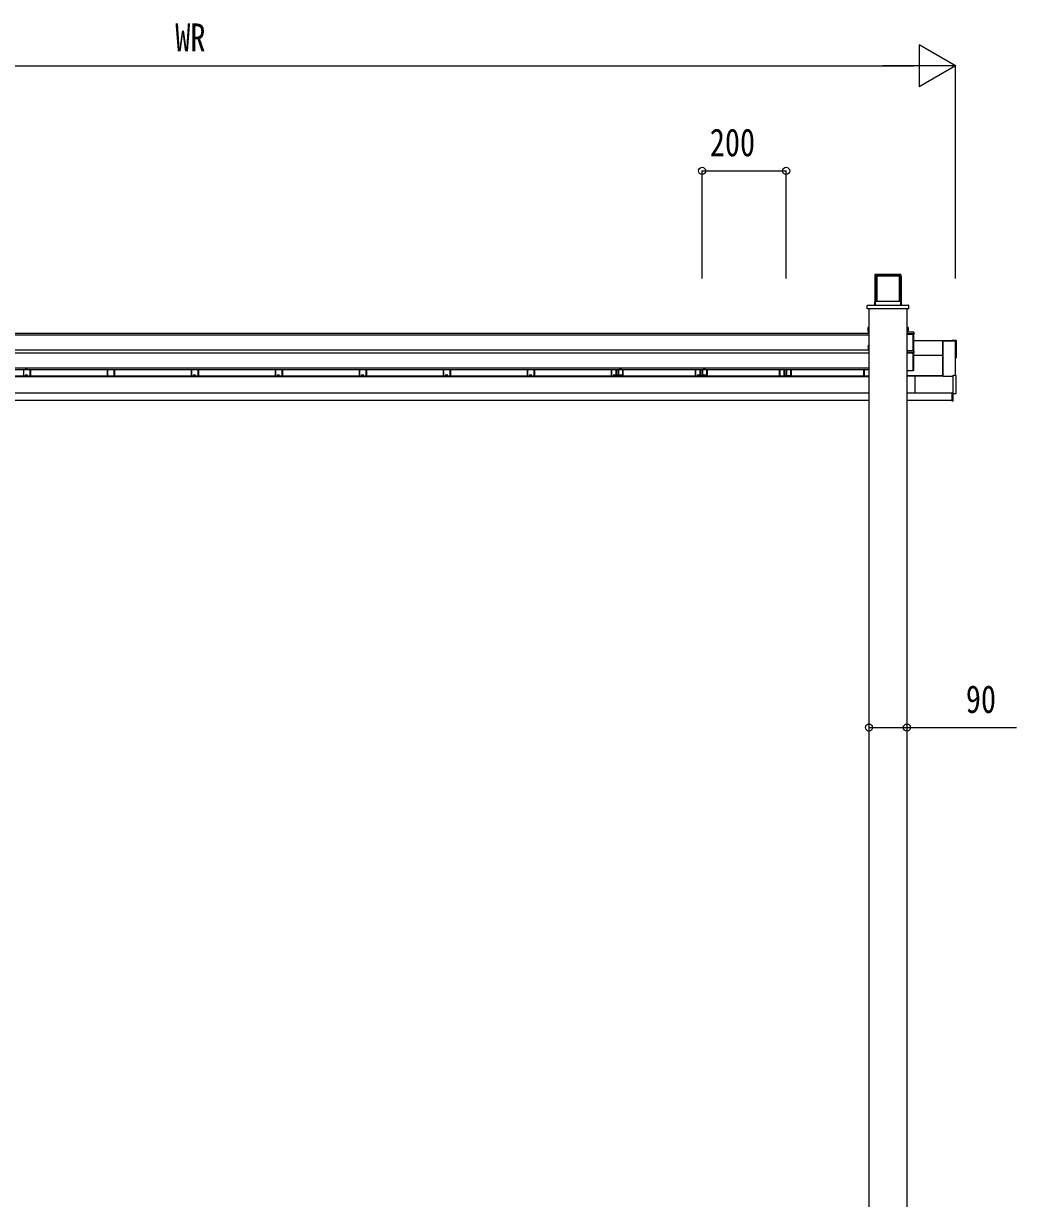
# Model space of a CAD drawing. Units: millimetres, scale not verified. Extents: x -8410 to 8410, y -5940 to 5940.
# Drawn here: x -5480 to -3116, y -3049 to -253 of the extents above; entities that cross this region are included whole.
import ezdxf
from ezdxf.enums import TextEntityAlignment as Align

# ---------------------------------------------------------------- set-up
doc = ezdxf.new("R2010")
doc.units = ezdxf.units.MM
doc.header["$LTSCALE"] = 30
doc.layers.add('0-6_YKK_A1', color=4, linetype='Continuous')
doc.layers.add('0-7_YKK_D', color=6, linetype='Continuous')
doc.styles.add('ＭＳ ゴシック', font='')
doc.styles.get('ＭＳ ゴシック').set_extended_font_data('MS Gothic')

msp = doc.modelspace()

# ---------------------------------------------------------------- linework, layer by layer
at = {"layer": '0-6_YKK_A1'}
for p, q in [((-3453.21, -856.6), (-3453.21, -914.68)), ((-3452.85, -850.63), (-3453.2, -856.25)), ((-3391.57, -850.16), (-3452.35, -850.16)), ((-3450.7, -856.6), (-3450.7, -914.43)), ((-3450.43, -852.16), (-3450.69, -856.25)), ((-3450.43, -852.16), (-3393.49, -852.16)), ((-3450.43, -852.16), (-3450, -852.22)), ((-3450, -914.43), (-3450, -852.22)), ((-3450, -852.22), (-3393.92, -852.22)), ((-3449.46, -854.17), (-3449.46, -914.43)), ((-3448.46, -853.23), (-3395.46, -853.23)), ((-3448.46, -853.23), (-3448.46, -914.43)), ((-3395.46, -853.23), (-3395.46, -914.43)), ((-3394.46, -854.17), (-3394.46, -914.43)), ((-3393.49, -852.16), (-3393.23, -856.25)), ((-3393.22, -856.6), (-3393.22, -914.43)), ((-3391.07, -850.63), (-3390.72, -856.25)), ((-3390.71, -856.6), (-3390.71, -914.68)), ((-3453.55, -915.37), (-3454.02, -923)), ((-3453.55, -923), (-3453.55, -915.37)), ((-3391.37, -914.43), (-3452.55, -914.43)), ((-3452.55, -914.43), (-3452.55, -922.93)), ((-3391.37, -914.43), (-3452.55, -914.43)), ((-3452.55, -914.43), (-3452.55, -914.43)), ((-3391.37, -922.93), (-3391.37, -914.43)), ((-3391.37, -914.43), (-3391.37, -914.43)), ((-3389.9, -923), (-3390.37, -915.37)), ((-3390.37, -915.37), (-3390.37, -923)), ((-3471.85, -931.28), (-3471.39, -923.94)), ((-3470.72, -931.84), (-3471.35, -931.84)), ((-3373.21, -931.84), (-3470.72, -931.84)), ((-3470.39, -923), (-3469.77, -923)), ((-3469.77, -923), (-3374.15, -923)), ((-3467.16, -931.84), (-3467.16, -4200)), ((-3452.55, -922.93), (-3391.37, -922.93)), ((-3377.26, -931.84), (-3377.26, -4200)), ((-3376.76, -931.84), (-3376.76, -4200)), ((-3374.15, -923), (-3373.53, -923)), ((-3372.57, -931.84), (-3373.21, -931.84)), ((-3372.07, -931.28), (-3372.53, -923.94)), ((-3469.83, -976.57), (-3469.83, -984)), ((-3468.46, -976.07), (-3469.33, -976.07)), ((-3374.59, -976.07), (-3376.76, -976.07)), ((-6664.76, -993.81), (-3467.16, -993.81)), ((-6663.96, -989.67), (-3467.96, -989.67)), ((-6663.96, -989.67), (-3467.96, -989.67)), ((-3469.46, -984), (-3469.83, -984)), ((-3469.46, -984), (-3469.46, -988.85)), ((-3467.96, -989.67), (-3467.96, -989.35)), ((-3467.16, -989.35), (-3467.96, -989.35)), ((-3377.26, -991.84), (-3361.96, -991.84)), ((-3376.76, -983.63), (-3376.52, -983.63)), ((-3376.09, -984), (-3376.52, -983.63)), ((-3376.26, -986.63), (-3361.76, -986.63)), ((-3376.26, -991.84), (-3376.26, -986.63)), ((-3376.26, -990.34), (-3361.76, -990.34)), ((-3376.26, -991.84), (-3362.06, -991.84)), ((-3361.76, -992.14), (-3361.76, -992.11)), ((-3361.76, -1031.1), (-3361.76, -992.14)), ((-3360.26, -988.12), (-3360.26, -991.84)), ((-3360.26, -1033.78), (-3360.26, -991.84)), ((-3267.46, -1005.94), (-3259.93, -1006.43)), ((-3267.46, -1005.94), (-3267.46, -1006.24)), ((-3267.46, -1005.94), (-3259.93, -1006.43)), ((-3267.46, -1006.24), (-3267.46, -1006.56)), ((-3267.46, -1007.26), (-3267.46, -1006.56)), ((-3259.93, -1006.43), (-3259.93, -1006.43)), ((-6664.76, -1029.26), (-3467.16, -1029.26)), ((-3469.46, -1022.3), (-3469.46, -1021.05)), ((-3469.46, -1022.3), (-3469.46, -1029.26)), ((-3376.26, -1031.1), (-3361.76, -1031.1)), ((-3376.26, -1036.32), (-3376.26, -1031.1)), ((-3360.46, -1007.52), (-3266.46, -1007.52)), ((-3360.46, -1007.52), (-3266.46, -1007.52)), ((-3360.26, -1032.6), (-3360.26, -1036.32)), ((-3290.96, -1092.1), (-3290.96, -1008.28)), ((-3290.46, -1007.78), (-3261.46, -1007.78)), ((-3290.46, -1092.05), (-3290.46, -1007.78)), ((-3267.46, -1007.26), (-3267.46, -1007.52)), ((-3266.46, -1007.52), (-3266.46, -1007.74)), ((-3266.46, -1007.52), (-3266.46, -1007.52)), ((-3266.46, -1007.74), (-3266.46, -1007.78)), ((-3261.46, -1090.5), (-3261.46, -1007.78)), ((-3259.46, -1007.3), (-3259.46, -1006.93)), ((-3259.46, -1007.3), (-3259.46, -1048.32)), ((-6664.76, -1036.79), (-3467.16, -1036.79)), ((-3376.26, -1034.82), (-3361.76, -1034.82)), ((-3376.26, -1036.32), (-3362.06, -1036.32)), ((-3361.76, -1036.62), (-3361.76, -1036.59)), ((-3361.76, -1078.26), (-3361.76, -1036.62)), ((-3290.96, -1043), (-3360.46, -1043)), ((-3360.26, -1078.26), (-3360.26, -1036.32)), ((-3259.93, -1048.82), (-3261.46, -1048.91)), ((-6664.76, -1072.24), (-3467.16, -1072.24)), ((-3467.16, -1076.99), (-6664.76, -1076.99)), ((-5478.96, -1090.99), (-5478.96, -1076.99)), ((-5463.96, -1090.99), (-5463.96, -1076.99)), ((-5462.96, -1091.47), (-5462.96, -1076.99)), ((-5462.66, -1091.47), (-5462.66, -1076.99)), ((-5279.96, -1091.47), (-5279.96, -1076.99)), ((-5278.96, -1090.99), (-5278.96, -1076.99)), ((-5263.96, -1090.99), (-5263.96, -1076.99)), ((-5262.96, -1091.47), (-5262.96, -1076.99)), ((-5262.66, -1091.47), (-5262.66, -1076.99)), ((-5079.96, -1091.47), (-5079.96, -1076.99)), ((-5078.96, -1090.99), (-5078.96, -1076.99)), ((-5063.96, -1090.99), (-5063.96, -1076.99)), ((-5062.96, -1091.47), (-5062.96, -1076.99)), ((-5062.66, -1091.47), (-5062.66, -1076.99)), ((-4879.96, -1091.47), (-4879.96, -1076.99)), ((-4878.96, -1090.99), (-4878.96, -1076.99)), ((-4863.96, -1090.99), (-4863.96, -1076.99)), ((-4862.96, -1091.47), (-4862.96, -1076.99)), ((-4862.66, -1091.47), (-4862.66, -1076.99)), ((-4679.96, -1091.47), (-4679.96, -1076.99)), ((-4678.96, -1090.99), (-4678.96, -1076.99)), ((-4663.96, -1090.99), (-4663.96, -1076.99)), ((-4662.96, -1091.47), (-4662.96, -1076.99)), ((-4662.66, -1091.47), (-4662.66, -1076.99)), ((-4479.96, -1091.47), (-4479.96, -1076.99)), ((-4478.96, -1090.99), (-4478.96, -1076.99)), ((-4463.96, -1090.99), (-4463.96, -1076.99)), ((-4462.96, -1091.47), (-4462.96, -1076.99)), ((-4462.66, -1091.47), (-4462.66, -1076.99)), ((-4279.96, -1091.47), (-4279.96, -1076.99)), ((-4278.96, -1090.99), (-4278.96, -1076.99)), ((-4263.96, -1090.99), (-4263.96, -1076.99)), ((-4262.96, -1091.47), (-4262.96, -1076.99)), ((-4262.66, -1091.47), (-4262.66, -1076.99)), ((-4079.96, -1091.47), (-4079.96, -1076.99)), ((-4078.96, -1090.99), (-4078.96, -1076.99)), ((-4069.26, -1091.47), (-4069.26, -1076.99)), ((-4068.96, -1091.47), (-4068.96, -1076.99)), ((-4067.96, -1090.99), (-4067.96, -1076.99)), ((-4063.96, -1090.99), (-4063.96, -1076.99)), ((-4062.96, -1091.47), (-4062.96, -1076.99)), ((-4062.66, -1091.47), (-4062.66, -1076.99)), ((-4052.96, -1090.99), (-4052.96, -1076.99)), ((-4051.96, -1091.47), (-4051.96, -1076.99)), ((-3879.96, -1091.47), (-3879.96, -1076.99)), ((-3878.96, -1090.99), (-3878.96, -1076.99)), ((-3869.26, -1091.47), (-3869.26, -1076.99)), ((-3868.96, -1091.47), (-3868.96, -1076.99)), ((-3867.96, -1090.99), (-3867.96, -1076.99)), ((-3863.96, -1090.99), (-3863.96, -1076.99)), ((-3862.96, -1091.47), (-3862.96, -1076.99)), ((-3862.66, -1091.47), (-3862.66, -1076.99)), ((-3852.96, -1090.99), (-3852.96, -1076.99)), ((-3851.96, -1091.47), (-3851.96, -1076.99)), ((-3679.96, -1091.47), (-3679.96, -1076.99)), ((-3678.96, -1090.99), (-3678.96, -1076.99)), ((-3669.26, -1091.47), (-3669.26, -1076.99)), ((-3668.96, -1091.47), (-3668.96, -1076.99)), ((-3667.96, -1090.99), (-3667.96, -1076.99)), ((-3663.96, -1090.99), (-3663.96, -1076.99)), ((-3662.96, -1091.47), (-3662.96, -1076.99)), ((-3662.66, -1091.47), (-3662.66, -1076.99)), ((-3652.96, -1090.99), (-3652.96, -1076.99)), ((-3651.96, -1091.47), (-3651.96, -1076.99)), ((-3479.96, -1076.99), (-3479.96, -1091.47)), ((-3478.96, -1076.99), (-3478.96, -1091.47)), ((-3377.26, -1078.26), (-3361.96, -1078.26)), ((-3360.26, -1078.26), (-3361.76, -1078.26)), ((-6664.76, -1091.47), (-3467.16, -1091.47)), ((-6664.76, -1091.47), (-3467.16, -1091.47)), ((-6664.76, -1092.84), (-3467.16, -1092.84)), ((-5478.96, -1090.99), (-5463.96, -1090.99)), ((-5278.96, -1090.99), (-5263.96, -1090.99)), ((-5078.96, -1090.99), (-5063.96, -1090.99)), ((-4878.96, -1090.99), (-4863.96, -1090.99)), ((-4678.96, -1090.99), (-4663.96, -1090.99)), ((-4478.96, -1090.99), (-4463.96, -1090.99)), ((-4278.96, -1090.99), (-4263.96, -1090.99)), ((-4078.96, -1090.99), (-4063.96, -1090.99)), ((-4052.96, -1090.99), (-4067.96, -1090.99)), ((-3878.96, -1090.99), (-3863.96, -1090.99)), ((-3852.96, -1090.99), (-3867.96, -1090.99)), ((-3678.96, -1090.99), (-3663.96, -1090.99)), ((-3652.96, -1090.99), (-3667.96, -1090.99)), ((-3376.76, -1091.47), (-3290.96, -1091.47)), ((-3290.96, -1091.47), (-3376.76, -1091.47)), ((-3357.76, -1094.04), (-3356.96, -1094.04)), ((-3357.76, -1094.04), (-3356.96, -1094.04)), ((-3356.96, -1092.32), (-3356.96, -1092.1)), ((-3356.96, -1092.84), (-3356.96, -1092.32)), ((-3356.96, -1131.79), (-3356.96, -1092.84)), ((-3290.46, -1092.05), (-3267.46, -1092.05)), ((-3267.46, -1090.71), (-3266.26, -1090.71)), ((-3267.46, -1091.36), (-3267.46, -1090.71)), ((-3267.46, -1090.71), (-3267.46, -1090.71)), ((-3267.46, -1090.71), (-3266.26, -1090.71)), ((-3266.26, -1090.71), (-3266.26, -1090.71)), ((-3259.96, -1090.5), (-3265.66, -1090.5)), ((-3265.66, -1090.64), (-3265.66, -1090.5)), ((-3259.46, -1132.95), (-3259.46, -1091)), ((-3467.16, -1132.26), (-6664.76, -1132.26)), ((-3267.46, -1132.26), (-3376.76, -1132.26)), ((-3356.96, -1132.26), (-3356.96, -1131.79)), ((-3269.46, -1132.26), (-3269.46, -1149.47)), ((-3268.96, -1151.5), (-3268.96, -1132.26)), ((-3267.46, -1132.9), (-3267.46, -1133.38)), ((-3267.46, -1133.38), (-3267.46, -1133.43)), ((-3266.26, -1133.43), (-3267.46, -1133.43)), ((-3266.46, -1151.5), (-3266.46, -1133.43)), ((-3265.66, -1133.43), (-3265.69, -1133.43)), ((-3265.66, -1133.44), (-3265.66, -1133.43)), ((-3265.66, -1133.44), (-3259.96, -1133.44)), ((-6664.76, -1149.47), (-3467.16, -1149.47)), ((-3467.16, -1149.97), (-6664.76, -1149.97)), ((-3269.46, -1149.97), (-3376.76, -1149.97)), ((-3269.46, -1149.47), (-3269.46, -1149.97)), ((-3266.46, -1151.5), (-3268.96, -1151.5))]:
    msp.add_line(p, q, dxfattribs=at)
for points in [[(-3393.92, -914.43), (-3393.92, -852.22), (-3393.49, -852.16)], [(-3374.09, -976.57), (-3374.09, -984), (-3376.09, -984)], [(-3356.96, -1092.1), (-3356.96, -1092.1), (-3356.96, -1091.47), (-3356.96, -1091.47)], [(-3267.46, -1091.36), (-3267.46, -1091.88), (-3267.46, -1132.9)], [(-3266.26, -1090.71), (-3266.07, -1090.7), (-3265.9, -1090.69), (-3265.82, -1090.68), (-3265.79, -1090.68), (-3265.79, -1090.68)]]:
    msp.add_lwpolyline(points, dxfattribs=at)
for points in [[(-5470.06, -1089.84), (-5470.24, -1089.9), (-5470.76, -1089.94), (-5471.56, -1089.98), (-5472.54, -1090), (-5473.58, -1090), (-5474.56, -1089.98), (-5475.36, -1089.94), (-5475.88, -1089.9), (-5476.06, -1089.84), (-5475.88, -1089.79), (-5475.36, -1089.74), (-5474.56, -1089.71), (-5473.58, -1089.69), (-5472.54, -1089.69), (-5471.56, -1089.71), (-5470.76, -1089.74), (-5470.24, -1089.79)], [(-5473.06, -1074.51), (-5474.05, -1074.52), (-5474.91, -1074.55), (-5475.52, -1074.59), (-5475.8, -1074.64), (-5475.71, -1074.7), (-5475.25, -1074.74), (-5474.51, -1074.78), (-5473.57, -1074.8), (-5472.56, -1074.8), (-5471.61, -1074.78), (-5470.87, -1074.74), (-5470.42, -1074.7), (-5470.32, -1074.64), (-5470.6, -1074.59), (-5471.21, -1074.55), (-5472.07, -1074.52)], [(-5070.06, -1089.84), (-5070.24, -1089.9), (-5070.76, -1089.94), (-5071.56, -1089.98), (-5072.54, -1090), (-5073.58, -1090), (-5074.56, -1089.98), (-5075.36, -1089.94), (-5075.88, -1089.9), (-5076.06, -1089.84), (-5075.88, -1089.79), (-5075.36, -1089.74), (-5074.56, -1089.71), (-5073.58, -1089.69), (-5072.54, -1089.69), (-5071.56, -1089.71), (-5070.76, -1089.74), (-5070.24, -1089.79)], [(-4870.06, -1089.84), (-4870.24, -1089.9), (-4870.76, -1089.94), (-4871.56, -1089.98), (-4872.54, -1090), (-4873.58, -1090), (-4874.56, -1089.98), (-4875.36, -1089.94), (-4875.88, -1089.9), (-4876.06, -1089.84), (-4875.88, -1089.79), (-4875.36, -1089.74), (-4874.56, -1089.71), (-4873.58, -1089.69), (-4872.54, -1089.69), (-4871.56, -1089.71), (-4870.76, -1089.74), (-4870.24, -1089.79)], [(-4670.06, -1089.84), (-4670.24, -1089.9), (-4670.76, -1089.94), (-4671.56, -1089.98), (-4672.54, -1090), (-4673.58, -1090), (-4674.56, -1089.98), (-4675.36, -1089.94), (-4675.88, -1089.9), (-4676.06, -1089.84), (-4675.88, -1089.79), (-4675.36, -1089.74), (-4674.56, -1089.71), (-4673.58, -1089.69), (-4672.54, -1089.69), (-4671.56, -1089.71), (-4670.76, -1089.74), (-4670.24, -1089.79)], [(-4470.06, -1089.84), (-4470.24, -1089.9), (-4470.76, -1089.94), (-4471.56, -1089.98), (-4472.54, -1090), (-4473.58, -1090), (-4474.56, -1089.98), (-4475.36, -1089.94), (-4475.88, -1089.9), (-4476.06, -1089.84), (-4475.88, -1089.79), (-4475.36, -1089.74), (-4474.56, -1089.71), (-4473.58, -1089.69), (-4472.54, -1089.69), (-4471.56, -1089.71), (-4470.76, -1089.74), (-4470.24, -1089.79)], [(-4270.06, -1089.84), (-4270.24, -1089.9), (-4270.76, -1089.94), (-4271.56, -1089.98), (-4272.54, -1090), (-4273.58, -1090), (-4274.56, -1089.98), (-4275.36, -1089.94), (-4275.88, -1089.9), (-4276.06, -1089.84), (-4275.88, -1089.79), (-4275.36, -1089.74), (-4274.56, -1089.71), (-4273.58, -1089.69), (-4272.54, -1089.69), (-4271.56, -1089.71), (-4270.76, -1089.74), (-4270.24, -1089.79)], [(-4070.06, -1089.84), (-4070.24, -1089.9), (-4070.76, -1089.94), (-4071.56, -1089.98), (-4072.54, -1090), (-4073.58, -1090), (-4074.56, -1089.98), (-4075.36, -1089.94), (-4075.88, -1089.9), (-4076.06, -1089.84), (-4075.88, -1089.79), (-4075.36, -1089.74), (-4074.56, -1089.71), (-4073.58, -1089.69), (-4072.54, -1089.69), (-4071.56, -1089.71), (-4070.76, -1089.74), (-4070.24, -1089.79)], [(-4061.86, -1089.84), (-4061.68, -1089.9), (-4061.16, -1089.94), (-4060.36, -1089.98), (-4059.38, -1090), (-4058.34, -1090), (-4057.36, -1089.98), (-4056.56, -1089.94), (-4056.04, -1089.9), (-4055.86, -1089.84), (-4056.04, -1089.79), (-4056.56, -1089.74), (-4057.36, -1089.71), (-4058.34, -1089.69), (-4059.38, -1089.69), (-4060.36, -1089.71), (-4061.16, -1089.74), (-4061.68, -1089.79)], [(-4058.86, -1074.51), (-4057.87, -1074.52), (-4057.01, -1074.55), (-4056.4, -1074.59), (-4056.12, -1074.64), (-4056.22, -1074.7), (-4056.67, -1074.74), (-4057.41, -1074.78), (-4058.36, -1074.8), (-4059.37, -1074.8), (-4060.31, -1074.78), (-4061.05, -1074.74), (-4061.51, -1074.7), (-4061.6, -1074.64), (-4061.32, -1074.59), (-4060.71, -1074.55), (-4059.85, -1074.52)], [(-3870.06, -1089.84), (-3870.24, -1089.9), (-3870.76, -1089.94), (-3871.56, -1089.98), (-3872.54, -1090), (-3873.58, -1090), (-3874.56, -1089.98), (-3875.36, -1089.94), (-3875.88, -1089.9), (-3876.06, -1089.84), (-3875.88, -1089.79), (-3875.36, -1089.74), (-3874.56, -1089.71), (-3873.58, -1089.69), (-3872.54, -1089.69), (-3871.56, -1089.71), (-3870.76, -1089.74), (-3870.24, -1089.79)], [(-3861.86, -1089.84), (-3861.68, -1089.9), (-3861.16, -1089.94), (-3860.36, -1089.98), (-3859.38, -1090), (-3858.34, -1090), (-3857.36, -1089.98), (-3856.56, -1089.94), (-3856.04, -1089.9), (-3855.86, -1089.84), (-3856.04, -1089.79), (-3856.56, -1089.74), (-3857.36, -1089.71), (-3858.34, -1089.69), (-3859.38, -1089.69), (-3860.36, -1089.71), (-3861.16, -1089.74), (-3861.68, -1089.79)], [(-3858.86, -1074.51), (-3857.87, -1074.52), (-3857.01, -1074.55), (-3856.4, -1074.59), (-3856.12, -1074.64), (-3856.22, -1074.7), (-3856.67, -1074.74), (-3857.41, -1074.78), (-3858.36, -1074.8), (-3859.37, -1074.8), (-3860.31, -1074.78), (-3861.05, -1074.74), (-3861.51, -1074.7), (-3861.6, -1074.64), (-3861.32, -1074.59), (-3860.71, -1074.55), (-3859.85, -1074.52)]]:
    msp.add_lwpolyline(points, close=True, dxfattribs=at)
for centre, radius, start, end in [((-3452.55, -915.43), 1, 90, 176.48397), ((-3452.55, -915.43), 0.999, 89.96394, 176.45762), ((-3391.37, -915.43), 1, 3.51603, 90), ((-3391.37, -915.43), 0.999, 3.54238, 90.03606), ((-3452.55, -923.93), 1, 89.99921, 111.32314), ((-3391.37, -923.93), 1, 68.67686, 90.00079), ((-3466.96, -978.07), 2.5, 94.54738, 126.9564), ((-3469.96, -988.85), 0.5, 269.96074, 359.96069), ((-3376.48, -995.81), 7.68, 89.88072, 92.11817), ((-3376.48, -984.16), 7.68, 267.88183, 270.11928), ((-3362.06, -992.14), 0.3, 0.03931, 90.03926), ((-3361.76, -988.12), 1.5, 0.03931, 90.03926), ((-3361.76, -991.84), 1.5, 0.03931, 90.03926), ((-3259.96, -1006.93), 0.5, 0, 86.3221), ((-3259.96, -1006.93), 0.5, 0.03611, 86.54232), ((-3466.96, -1021.05), 2.5, 94.54738, 179.96283), ((-3361.76, -1032.6), 1.5, 0.03931, 90.03926), ((-3290.46, -1008.28), 0.5, 89.96074, 179.96069), ((-3362.06, -1036.62), 0.3, 0.03931, 90.03926), ((-3361.76, -1036.32), 1.5, 0.03931, 90.03926), ((-3259.96, -1048.32), 0.5, 273.45768, 359.96389), ((-3376.48, -1070.57), 7.68, 267.88183, 270.11928), ((-5478.96, -1091.99), 1, 89.98303, 148.55407), ((-5463.96, -1091.99), 1, 31.44593, 90.01697), ((-5278.96, -1091.99), 1, 89.98303, 148.55407), ((-5263.96, -1091.99), 1, 31.44593, 90.01697), ((-5078.96, -1091.99), 1, 89.98303, 148.55407), ((-5063.96, -1091.99), 1, 31.44593, 90.01697), ((-4878.96, -1091.99), 1, 89.98303, 148.55407), ((-4863.96, -1091.99), 1, 31.44593, 90.01697), ((-4678.96, -1091.99), 1, 89.98303, 148.55407), ((-4663.96, -1091.99), 1, 31.44593, 90.01697), ((-4478.96, -1091.99), 1, 89.98303, 148.55407), ((-4463.96, -1091.99), 1, 31.44593, 90.01697), ((-4278.96, -1091.99), 1, 89.98303, 148.55407), ((-4263.96, -1091.99), 1, 31.44593, 90.01697), ((-4078.96, -1091.99), 1, 89.98303, 148.55407), ((-4067.96, -1091.99), 1, 89.98303, 148.55407), ((-4063.96, -1091.99), 1, 31.44593, 90.01697), ((-4052.96, -1091.99), 1, 31.44593, 90.01697), ((-3878.96, -1091.99), 1, 89.98303, 148.55407), ((-3867.96, -1091.99), 1, 89.98303, 148.55407), ((-3863.96, -1091.99), 1, 31.44593, 90.01697), ((-3852.96, -1091.99), 1, 31.44593, 90.01697), ((-3678.96, -1091.99), 1, 89.98303, 148.55407), ((-3667.96, -1091.99), 1, 89.98303, 148.55407), ((-3663.96, -1091.99), 1, 31.44593, 90.01697), ((-3652.96, -1091.99), 1, 31.44593, 90.01697), ((-3290.46, -1092.55), 0.501, 89.99831, 113.48316), ((-3265.66, -1090.94), 0.301, 89.98932, 118.55996)]:
    msp.add_arc(centre, radius, start, end, dxfattribs=at)
for centre, major_axis, ratio, start_param, end_param in [((-3453.17, -856.22), (0.033, 0.5), 0.058294, 1.6269593, 2.4123574), ((-3452.35, -850.66), (0.407, -0.293), 0.996273, 2.1960283, 3.7015024), ((-3450.66, -856.22), (0.033, 0.5), 0.058294, 1.6269593, 2.4123574), ((-3448.46, -854.17), (1, 0), 0.946294, 1.5707963, 3.1415927), ((-3395.46, -854.17), (1, 0), 0.946294, 6.2831853, 7.8539816), ((-3393.26, -856.22), (-0.033, 0.5), 0.058294, 3.8708279, 4.6562261), ((-3391.57, -850.66), (0.407, 0.293), 0.996273, 5.7232756, 7.2287497), ((-3390.75, -856.22), (-0.033, 0.5), 0.058294, 3.8708279, 4.6562261), ((-3471.35, -931.34), (0.502, 0), 0.996804, 3.08059, 4.712389), ((-3471.85, -931.34), (0.031, 0.5), 0.003189, 1.4575447, 1.5099884), ((-3470.4, -924), (0.712, 0.702), 0.999635, 2.2496801, 2.3021238), ((-3470.39, -924), (1, 0), 0.996804, 1.5707963, 3.0281463), ((-3449.43, -873), (3.12, 50), 0.003252, 3.0894297, 3.1417953), ((-3394.49, -873), (-3.12, 50), 0.003252, 3.14139, 3.1937556), ((-3373.53, -924), (1, 0), 0.996804, 0.1134464, 1.5707963), ((-3372.57, -931.34), (0.502, 0), 0.996804, 4.712389, 6.344188), ((-3373.52, -924), (0.712, -0.702), 0.999635, 0.8394688, 0.8919125), ((-3372.07, -931.34), (-0.031, 0.5), 0.003189, 4.7731969, 4.8256406), ((-3469.33, -976.57), (0.411, -0.287), 0.996037, 2.1817615, 3.7488309), ((-3374.59, -976.57), (0.411, 0.287), 0.996037, 5.675947, 7.2430164), ((-3266.26, -1090.64), (-0.6, 0), 0.113415, 1.5707963, 3.1415927), ((-3265.66, -1090.8), (0, 0.3), 0.999505, 6.2831853, 7.474767), ((-3259.96, -1091), (-0.411, -0.287), 0.996037, 2.5343544, 4.1014238), ((-3266.26, -1133.43), (-0.6, 0), 0.008743, 3.1415927, 4.712389), ((-3259.96, -1132.94), (-0.411, 0.287), 0.996037, 2.1817615, 3.7488309)]:
    msp.add_ellipse(centre, major_axis=major_axis, ratio=ratio, start_param=start_param, end_param=end_param, dxfattribs=at)
at = {"layer": '0-7_YKK_D'}
for p, q in [((-3260.96, -353.6), (-3347.56, -303.6)), ((-3347.56, -303.6), (-3347.56, -403.6)), ((-6770.46, -353.6), (-3360.96, -353.6)), ((-3260.96, -353.6), (-3434.17, -353.6)), ((-3260.96, -353.6), (-3347.56, -403.6)), ((-3260.96, -859.63), (-3260.96, -352.6)), ((-3864.46, -859.63), (-3864.46, -602.6)), ((-3864.46, -603.6), (-3664.46, -603.6)), ((-3664.46, -859.63), (-3664.46, -602.6))]:
    msp.add_line(p, q, dxfattribs=at)
msp.add_lwpolyline([(-3467.16, -1928.32), (-3376.76, -1928.32), (-3115.96, -1928.32)], dxfattribs=at)
for centre in [(-3864.46, -603.6), (-3664.46, -603.6), (-3467.16, -1928.32), (-3376.76, -1928.32)]:
    msp.add_circle(centre, 8.5, dxfattribs=at)

# ---------------------------------------------------------------- texts
at = {"layer": '0-7_YKK_D', "style": 'ＭＳ ゴシック', "width": 0.8}
for s, p in [('WR', (-5118.51, -338.6)), ('200', (-3846.06, -588.6)), ('90', (-3236.56, -1913.32))]:
    msp.add_text(s, height=65.98, dxfattribs=at).set_placement(p, align=Align.BOTTOM_LEFT)

doc.saveas('drawing.dxf')
